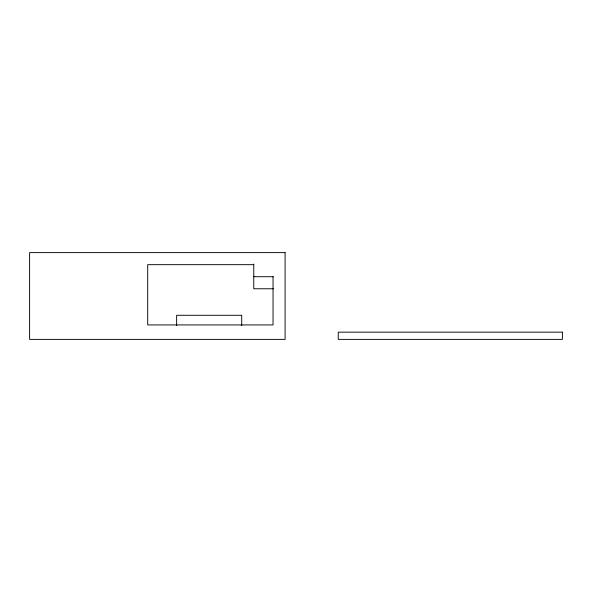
<?xml version="1.0" encoding="UTF-8"?>
<svg xmlns="http://www.w3.org/2000/svg" width="592" height="592" viewBox="0 0 592 592"><rect width="100%" height="100%" fill="white"/><g stroke="black" fill="none" stroke-linecap="round" stroke-linejoin="round"><path stroke-width="0.89" d="M253.753 264.668L147.704 264.668L147.704 324.927L273.038 324.927L273.038 276.716M253.753 276.716L273.393 276.716M273.393 288.77L253.753 288.77L253.753 264.062M241.706 325.615L241.706 315.284L176.631 315.284L176.631 325.615M285.092 252.614L29.6 252.614L29.6 339.386L285.092 339.386L285.092 252.614M562.4 332.156L338.247 332.156L338.247 339.386L562.4 339.386L562.4 332.156"/></g></svg>
